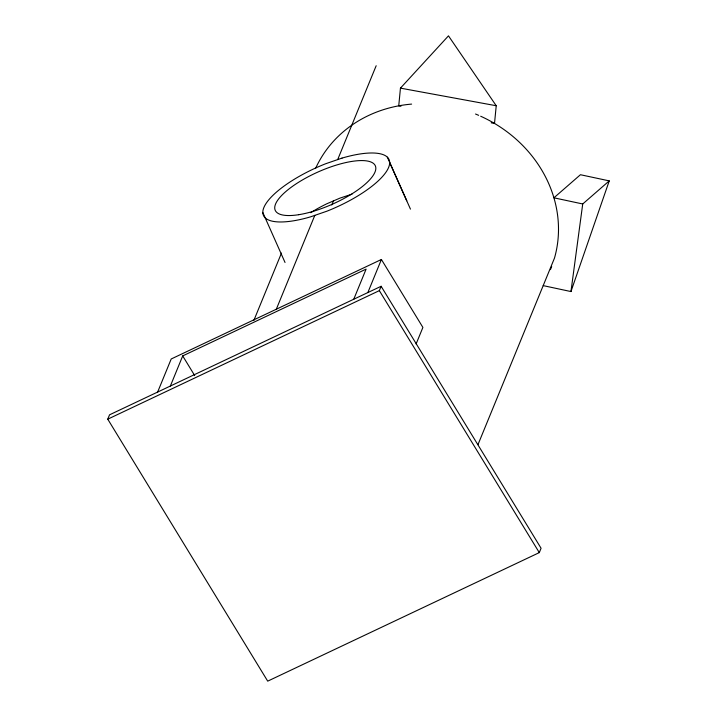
<?xml version="1.0" encoding="UTF-8"?>
<svg xmlns="http://www.w3.org/2000/svg" width="717" height="717" viewBox="0 0 717 717"><rect width="100%" height="100%" fill="white"/><g stroke="black" fill="none" stroke-linecap="round" stroke-linejoin="round"><path stroke-width="1.08" d="M491.217 122.822L494.515 123.432L496.227 105.74L448.475 35.85L400.453 88.137L398.742 105.829L400.946 106.233M543.217 285.626L570.956 291.559L582.724 203.969L609.244 180.881L580.438 174.724L553.918 197.811L582.724 203.969M570.956 291.559L609.244 180.881M107.756 419.176L109.54 414.82L381.121 286.28L541.075 548.254L539.292 552.61L267.71 681.15L107.756 419.176L379.338 290.636L381.121 286.28M157.641 392.056L171.211 358.975L381.408 259.482L422.896 327.418L416.111 343.963M170.35 386.042L182.701 355.919L366.109 269.108L353.759 299.231M253.836 320.463L281.467 253.092M276.314 309.224L314.808 215.369M337.68 159.595L376.174 65.74M331.774 204.99L333.432 200.93M367.848 292.563L381.408 259.482M477.97 444.657L554.483 258.093A127.877 114.738 22.3 0 0 480.686 116.235M352.011 194.146L339.983 198.116L326.853 203.762A54.779 17.629 -24 0 0 310.748 212.689M400.453 88.137L496.227 105.74M379.338 290.636L539.292 552.61M182.701 355.919L194.701 375.565M387.332 157.148L406.772 200.787M389.663 162.436L410.456 209.122M262.825 212.537L285.034 262.467M315.767 168.011A127.877 114.738 22.3 0 1 411.612 104.099M475.532 114.021A127.877 114.738 22.3 0 1 478.633 115.32M551.678 266.518A127.877 114.738 22.3 0 1 550.432 269.628M342.036 158.09L325.599 163.772A68.724 22.119 -24 0 0 263.282 209.221A68.724 22.119 -24 0 0 310.443 216.875L326.88 211.201A68.724 22.119 -24 0 0 389.206 165.744A68.724 22.119 -24 0 0 342.036 158.09M298.738 214.697A54.779 17.629 -24 0 0 375.807 168.853A54.779 17.629 -24 0 0 301.283 180.63A54.779 17.629 -24 0 0 298.738 214.697"/></g></svg>
